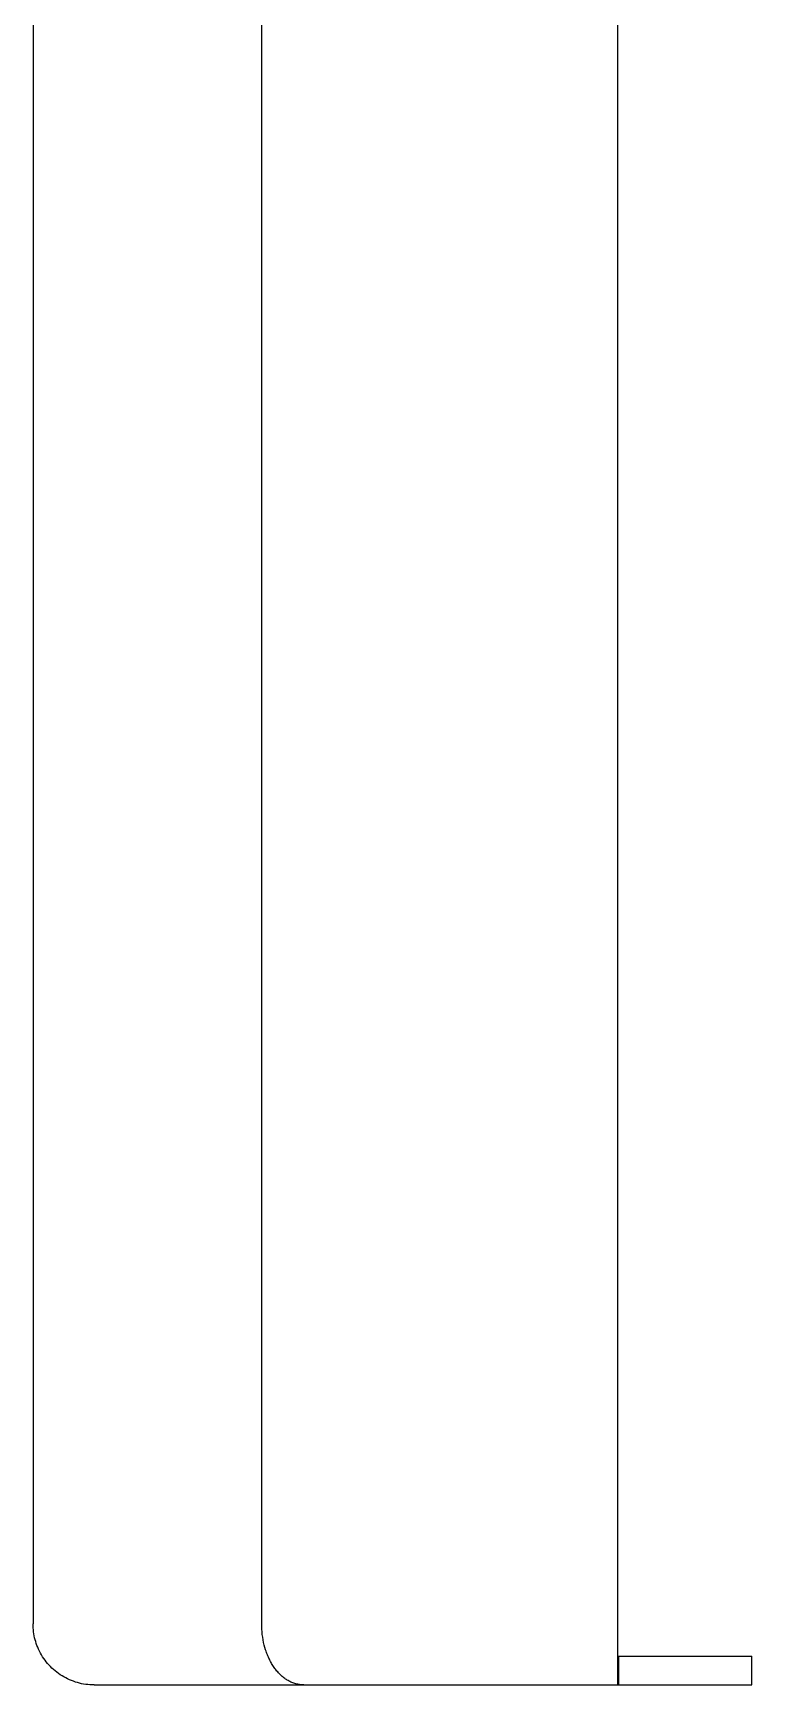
# Model space of a CAD drawing. Header units: millimetres. Extents: x 0 to 4030, y 0 to 2816.
# Drawn here: x 1677.1 to 1777.1, y 1708.9 to 1938.9 of the extents above; entities that cross this region are included whole.
import ezdxf

# ---------------------------------------------------------------- set-up
doc = ezdxf.new("R2010")
doc.units = ezdxf.units.MM
doc.header["$MEASUREMENT"] = 0
doc.layers.add('Domyślny', color=7, linetype='Continuous', true_color=0x000000)
doc.layers.add('Utwórz2D linie widoczne', color=7, linetype='Continuous', true_color=0x000000)

msp = doc.modelspace()

# ---------------------------------------------------------------- linework, layer by layer
at = {"layer": 'Domyślny'}
msp.add_line((1708.93, 1717.37), (1708.93, 2168.87), dxfattribs=at)
at = {"layer": 'Utwórz2D linie widoczne'}
for p, q in [((1677.11, 2168.87), (1677.11, 1717.37)), ((1758.43, 2121.45), (1758.43, 1717.37)), ((1677.11, 1717.09), (1677.11, 1717.37)), ((1677.13, 1716.81), (1677.11, 1717.09)), ((1677.15, 1716.54), (1677.13, 1716.81)), ((1677.18, 1716.26), (1677.15, 1716.54)), ((1677.22, 1715.99), (1677.18, 1716.26)), ((1677.27, 1715.71), (1677.22, 1715.99)), ((1708.93, 1717), (1708.93, 1717.37)), ((1708.94, 1716.63), (1708.93, 1717)), ((1708.97, 1716.26), (1708.94, 1716.63)), ((1709, 1715.89), (1708.97, 1716.26)), ((1709.05, 1715.52), (1709, 1715.89)), ((1758.43, 1717.37), (1758.43, 1708.87)), ((1677.33, 1715.44), (1677.27, 1715.71)), ((1677.4, 1715.17), (1677.33, 1715.44)), ((1677.48, 1714.9), (1677.4, 1715.17)), ((1677.56, 1714.64), (1677.48, 1714.9)), ((1677.65, 1714.38), (1677.56, 1714.64)), ((1677.76, 1714.12), (1677.65, 1714.38)), ((1677.87, 1713.85), (1677.76, 1714.12)), ((1678, 1713.58), (1677.87, 1713.85)), ((1678.14, 1713.32), (1678, 1713.58)), ((1709.11, 1715.15), (1709.05, 1715.52)), ((1709.18, 1714.79), (1709.11, 1715.15)), ((1709.27, 1714.43), (1709.18, 1714.79)), ((1709.36, 1714.08), (1709.27, 1714.43)), ((1709.46, 1713.74), (1709.36, 1714.08)), ((1709.52, 1713.57), (1709.46, 1713.74)), ((1709.58, 1713.41), (1709.52, 1713.57)), ((1678.28, 1713.06), (1678.14, 1713.32)), ((1678.44, 1712.81), (1678.28, 1713.06)), ((1678.6, 1712.57), (1678.44, 1712.81)), ((1678.77, 1712.33), (1678.6, 1712.57)), ((1678.95, 1712.09), (1678.77, 1712.33)), ((1679.13, 1711.87), (1678.95, 1712.09)), ((1679.33, 1711.64), (1679.13, 1711.87)), ((1679.53, 1711.43), (1679.33, 1711.64)), ((1679.74, 1711.22), (1679.53, 1711.43)), ((1679.96, 1711.02), (1679.74, 1711.22)), ((1709.64, 1713.24), (1709.58, 1713.41)), ((1709.7, 1713.07), (1709.64, 1713.24)), ((1709.77, 1712.92), (1709.7, 1713.07)), ((1709.84, 1712.76), (1709.77, 1712.92)), ((1709.91, 1712.6), (1709.84, 1712.76)), ((1709.98, 1712.45), (1709.91, 1712.6)), ((1710.05, 1712.3), (1709.98, 1712.45)), ((1710.13, 1712.15), (1710.05, 1712.3)), ((1710.22, 1712), (1710.13, 1712.15)), ((1710.3, 1711.85), (1710.22, 1712)), ((1710.38, 1711.71), (1710.3, 1711.85)), ((1710.47, 1711.58), (1710.38, 1711.71)), ((1710.56, 1711.44), (1710.47, 1711.58)), ((1710.65, 1711.31), (1710.56, 1711.44)), ((1710.74, 1711.18), (1710.65, 1711.31)), ((1758.43, 1712.87), (1758.61, 1712.87)), ((1758.61, 1708.87), (1758.61, 1712.87)), ((1758.61, 1712.87), (1775.65, 1712.87)), ((1775.65, 1712.87), (1777.11, 1712.87)), ((1777.11, 1708.87), (1777.11, 1712.87)), ((1680.18, 1710.83), (1679.96, 1711.02)), ((1680.41, 1710.65), (1680.18, 1710.83)), ((1680.65, 1710.47), (1680.41, 1710.65)), ((1680.89, 1710.3), (1680.65, 1710.47)), ((1681.14, 1710.14), (1680.89, 1710.3)), ((1681.39, 1709.99), (1681.14, 1710.14)), ((1681.65, 1709.85), (1681.39, 1709.99)), ((1681.91, 1709.72), (1681.65, 1709.85)), ((1682.18, 1709.6), (1681.91, 1709.72)), ((1682.45, 1709.48), (1682.18, 1709.6)), ((1682.72, 1709.38), (1682.45, 1709.48)), ((1683, 1709.28), (1682.72, 1709.38)), ((1683.28, 1709.2), (1683, 1709.28)), ((1683.57, 1709.12), (1683.28, 1709.2)), ((1683.86, 1709.05), (1683.57, 1709.12)), ((1684.14, 1709), (1683.86, 1709.05)), ((1684.44, 1708.95), (1684.14, 1709)), ((1684.73, 1708.92), (1684.44, 1708.95)), ((1685.02, 1708.89), (1684.73, 1708.92)), ((1710.84, 1711.05), (1710.74, 1711.18)), ((1710.94, 1710.92), (1710.84, 1711.05)), ((1711.04, 1710.8), (1710.94, 1710.92)), ((1711.14, 1710.69), (1711.04, 1710.8)), ((1711.24, 1710.57), (1711.14, 1710.69)), ((1711.34, 1710.46), (1711.24, 1710.57)), ((1711.45, 1710.36), (1711.34, 1710.46)), ((1711.56, 1710.25), (1711.45, 1710.36)), ((1711.67, 1710.15), (1711.56, 1710.25)), ((1711.78, 1710.05), (1711.67, 1710.15)), ((1711.9, 1709.95), (1711.78, 1710.05)), ((1712.01, 1709.87), (1711.9, 1709.95)), ((1712.12, 1709.78), (1712.01, 1709.87)), ((1712.24, 1709.7), (1712.12, 1709.78)), ((1712.36, 1709.62), (1712.24, 1709.7)), ((1712.48, 1709.55), (1712.36, 1709.62)), ((1712.6, 1709.47), (1712.48, 1709.55)), ((1712.72, 1709.41), (1712.6, 1709.47)), ((1712.85, 1709.34), (1712.72, 1709.41)), ((1712.98, 1709.28), (1712.85, 1709.34)), ((1713.11, 1709.22), (1712.98, 1709.28)), ((1713.24, 1709.17), (1713.11, 1709.22)), ((1713.37, 1709.12), (1713.24, 1709.17)), ((1713.51, 1709.07), (1713.37, 1709.12)), ((1713.64, 1709.03), (1713.51, 1709.07)), ((1713.78, 1708.99), (1713.64, 1709.03)), ((1713.92, 1708.96), (1713.78, 1708.99)), ((1714.04, 1708.94), (1713.92, 1708.96)), ((1714.16, 1708.92), (1714.04, 1708.94)), ((1714.29, 1708.9), (1714.16, 1708.92)), ((1714.41, 1708.89), (1714.29, 1708.9)), ((1685.32, 1708.88), (1685.02, 1708.89)), ((1685.61, 1708.87), (1685.32, 1708.88)), ((1685.61, 1708.87), (1685.61, 1708.87)), ((1685.61, 1708.87), (1685.76, 1708.87)), ((1685.61, 1708.87), (1685.76, 1708.87)), ((1685.76, 1708.87), (1714.79, 1708.87)), ((1714.54, 1708.88), (1714.41, 1708.89)), ((1714.66, 1708.87), (1714.54, 1708.88)), ((1714.79, 1708.87), (1714.66, 1708.87)), ((1714.79, 1708.87), (1715.16, 1708.87)), ((1715.16, 1708.87), (1758.43, 1708.87)), ((1758.43, 1708.87), (1758.61, 1708.87)), ((1758.61, 1708.87), (1775.65, 1708.87)), ((1775.65, 1708.87), (1777.11, 1708.87))]:
    msp.add_line(p, q, dxfattribs=at)

doc.saveas('drawing.dxf')
